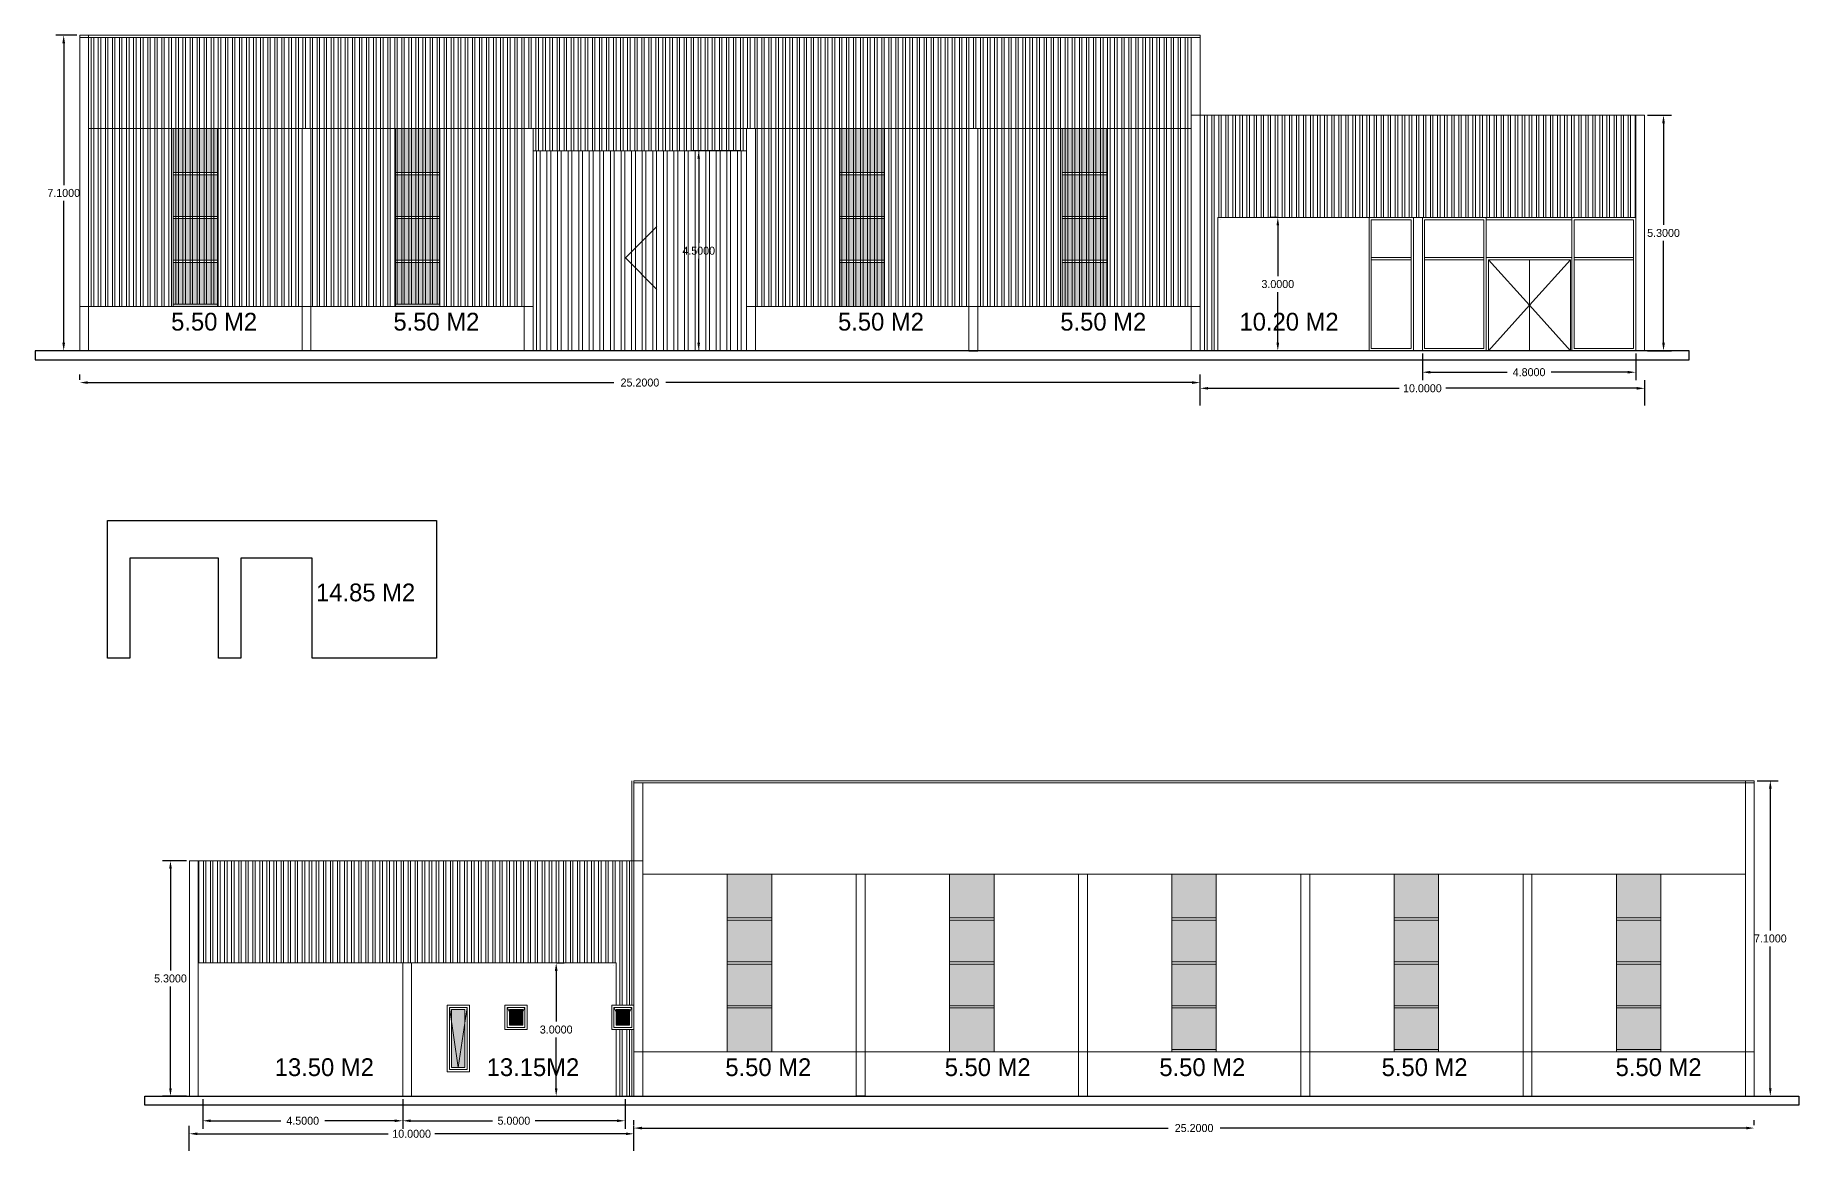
# Model space of a CAD drawing. Header units: millimetres. Extents: x 1972 to 5740, y 370 to 952.
# Drawn here: x 2717.05 to 2756.71, y 369.89 to 395.06 of the extents above; entities that cross this region are included whole.
import ezdxf

# ---------------------------------------------------------------- set-up
doc = ezdxf.new("R2010")
doc.units = ezdxf.units.MM
doc.header["$LTSCALE"] = 15
doc.linetypes.add('ACAD_ISO02W100', pattern=[15, 12, -3])
for name, color, linetype, lineweight in [('COTAS', 5, 'Continuous', 20), ('MUROS', 1, 'Continuous', 30), ('SOMBRAS', 95, 'Continuous', 18), ('VISTAS', 8, 'Continuous', 18)]:
    doc.layers.add(name, color=color, linetype=linetype, lineweight=lineweight)
doc.dimstyles.get("Standard").update_dxf_attribs({"dimtxt": 0.18, "dimasz": 0.18, "dimexe": 0.18, "dimexo": 0.0625, "dimgap": 0.09, "dimtad": 0, "dimtih": 1, "dimtoh": 1, "dimdec": 4, "dimzin": 0, "dimdsep": 46, "dimtxsty": 'Standard', "dimcen": 0.09, "dimadec": 0, "dimazin": 0, "dimtfac": 1, "dimtdec": 4, "dimtofl": 0, "dimtmove": 0, "dimatfit": 3, "dimfxl": 1, "dimtolj": 1, "dimtzin": 0, "dimarcsym": 0})

# ---------------------------------------------------------------- blocks, each defined once
blk = doc.blocks.new('*D290')
at = {"layer": 'Defpoints', "color": 0, "linetype": 'Continuous', "ltscale": 0.001, "transparency": 16777216}
for p in [(2745.039, 390.958), (2744.997, 387.958), (2745.039, 387.958)]:
    blk.add_point(p, dxfattribs=at)
at = {"layer": 'SOMBRAS', "color": 0, "linetype": 'Continuous', "lineweight": -2, "ltscale": 0.001, "transparency": 16777216}
for p, q in [((2744.977, 390.958), (2744.817, 390.958)), ((2744.997, 390.778), (2744.997, 389.638)), ((2744.997, 388.138), (2744.997, 389.278)), ((2744.977, 387.958), (2744.817, 387.958))]:
    blk.add_line(p, q, dxfattribs=at)
at = {"layer": 'SOMBRAS', "color": 0, "linetype": 'Continuous', "ltscale": 0.001, "transparency": 16777216}
for points in [[(2744.967, 390.778), (2745.027, 390.778), (2744.997, 390.958)], [(2744.967, 388.138), (2745.027, 388.138), (2744.997, 387.958)]]:
    blk.add_solid(points, dxfattribs=at)
at = {"layer": 'SOMBRAS', "color": 0, "linetype": 'Continuous', "ltscale": 0.001, "transparency": 16777216, "insert": (2744.997, 389.458), "char_height": 0.18, "attachment_point": 5}
blk.add_mtext('\\A1;3.0000', dxfattribs=at)
blk = doc.blocks.new('*D291')
at = {"layer": 'Defpoints', "color": 0, "linetype": 'Continuous', "ltscale": 0.001, "transparency": 16777216}
for p in [(2753.249, 387.113), (2743.249, 386.664), (2753.249, 386.664)]:
    blk.add_point(p, dxfattribs=at)
at = {"layer": 'SOMBRAS', "color": 0, "linetype": 'Continuous', "lineweight": -2, "ltscale": 0.001, "transparency": 16777216}
for p, q in [((2743.249, 386.726), (2743.249, 387.293)), ((2753.249, 386.726), (2753.249, 387.293)), ((2743.429, 387.113), (2747.724, 387.113)), ((2753.069, 387.113), (2748.774, 387.113))]:
    blk.add_line(p, q, dxfattribs=at)
at = {"layer": 'SOMBRAS', "color": 0, "linetype": 'Continuous', "ltscale": 0.001, "transparency": 16777216}
for points in [[(2743.429, 387.143), (2743.429, 387.083), (2743.249, 387.113)], [(2753.069, 387.143), (2753.069, 387.083), (2753.249, 387.113)]]:
    blk.add_solid(points, dxfattribs=at)
at = {"layer": 'SOMBRAS', "color": 0, "linetype": 'Continuous', "ltscale": 0.001, "transparency": 16777216, "insert": (2748.249, 387.113), "char_height": 0.18, "attachment_point": 5}
blk.add_mtext('\\A1;10.0000', dxfattribs=at)
blk = doc.blocks.new('*D292')
at = {"layer": 'Defpoints', "color": 0, "linetype": 'Continuous', "ltscale": 0.001, "transparency": 16777216}
for p in [(2718.049, 387.242), (2718.049, 387.242), (2743.249, 387.242)]:
    blk.add_point(p, dxfattribs=at)
at = {"layer": 'SOMBRAS', "color": 0, "linetype": 'Continuous', "lineweight": -2, "ltscale": 0.001, "transparency": 16777216}
for p, q in [((2718.049, 387.304), (2718.049, 387.422)), ((2718.229, 387.242), (2730.064, 387.242)), ((2743.069, 387.242), (2731.234, 387.242)), ((2743.249, 387.304), (2743.249, 387.422))]:
    blk.add_line(p, q, dxfattribs=at)
at = {"layer": 'SOMBRAS', "color": 0, "linetype": 'Continuous', "ltscale": 0.001, "transparency": 16777216}
for points in [[(2718.229, 387.272), (2718.229, 387.212), (2718.049, 387.242)], [(2743.069, 387.272), (2743.069, 387.212), (2743.249, 387.242)]]:
    blk.add_solid(points, dxfattribs=at)
at = {"layer": 'SOMBRAS', "color": 0, "linetype": 'Continuous', "ltscale": 0.001, "transparency": 16777216, "insert": (2730.649, 387.242), "char_height": 0.18, "attachment_point": 5}
blk.add_mtext('\\A1;25.2000', dxfattribs=at)
blk = doc.blocks.new('*D293')
at = {"layer": 'Defpoints', "color": 0, "linetype": 'Continuous', "ltscale": 0.001, "transparency": 16777216}
for p in [(2732.974, 392.458), (2731.971, 387.958), (2732.974, 387.958)]:
    blk.add_point(p, dxfattribs=at)
at = {"layer": 'SOMBRAS', "color": 0, "linetype": 'Continuous', "lineweight": -2, "ltscale": 0.001, "transparency": 16777216}
for p, q in [((2732.912, 392.458), (2731.791, 392.458)), ((2731.971, 392.278), (2731.971, 390.388)), ((2731.971, 388.138), (2731.971, 390.028)), ((2732.912, 387.958), (2731.791, 387.958))]:
    blk.add_line(p, q, dxfattribs=at)
at = {"layer": 'SOMBRAS', "color": 0, "linetype": 'Continuous', "ltscale": 0.001, "transparency": 16777216}
for points in [[(2731.941, 392.278), (2732.001, 392.278), (2731.971, 392.458)], [(2731.941, 388.138), (2732.001, 388.138), (2731.971, 387.958)]]:
    blk.add_solid(points, dxfattribs=at)
at = {"layer": 'SOMBRAS', "color": 0, "linetype": 'Continuous', "ltscale": 0.001, "transparency": 16777216, "insert": (2731.971, 390.208), "char_height": 0.18, "attachment_point": 5}
blk.add_mtext('\\A1;4.5000', dxfattribs=at)
blk = doc.blocks.new('*D294')
at = {"layer": 'Defpoints', "color": 0, "linetype": 'Continuous', "ltscale": 0.001, "transparency": 16777216}
for p in [(2718.049, 395.058), (2717.688, 387.958), (2718.049, 387.958)]:
    blk.add_point(p, dxfattribs=at)
at = {"layer": 'SOMBRAS', "color": 0, "linetype": 'Continuous', "lineweight": -2, "ltscale": 0.001, "transparency": 16777216}
for p, q in [((2717.986, 395.058), (2717.508, 395.058)), ((2717.688, 394.878), (2717.688, 391.688)), ((2717.688, 388.138), (2717.688, 391.328)), ((2717.986, 387.958), (2717.508, 387.958))]:
    blk.add_line(p, q, dxfattribs=at)
at = {"layer": 'SOMBRAS', "color": 0, "linetype": 'Continuous', "ltscale": 0.001, "transparency": 16777216}
for points in [[(2717.658, 394.878), (2717.718, 394.878), (2717.688, 395.058)], [(2717.658, 388.138), (2717.718, 388.138), (2717.688, 387.958)]]:
    blk.add_solid(points, dxfattribs=at)
at = {"layer": 'SOMBRAS', "color": 0, "linetype": 'Continuous', "ltscale": 0.001, "transparency": 16777216, "insert": (2717.688, 391.508), "char_height": 0.18, "attachment_point": 5}
blk.add_mtext('\\A1;7.1000', dxfattribs=at)
blk = doc.blocks.new('*D295')
at = {"layer": 'Defpoints', "color": 0, "linetype": 'Continuous', "ltscale": 0.001, "transparency": 16777216}
for p in [(2753.249, 393.258), (2753.249, 387.958), (2753.673, 387.958)]:
    blk.add_point(p, dxfattribs=at)
at = {"layer": 'SOMBRAS', "color": 0, "linetype": 'Continuous', "lineweight": -2, "ltscale": 0.001, "transparency": 16777216}
for p, q in [((2753.311, 393.258), (2753.853, 393.258)), ((2753.673, 393.078), (2753.673, 390.788)), ((2753.673, 388.138), (2753.673, 390.428)), ((2753.311, 387.958), (2753.853, 387.958))]:
    blk.add_line(p, q, dxfattribs=at)
at = {"layer": 'SOMBRAS', "color": 0, "linetype": 'Continuous', "ltscale": 0.001, "transparency": 16777216}
for points in [[(2753.643, 393.078), (2753.703, 393.078), (2753.673, 393.258)], [(2753.643, 388.138), (2753.703, 388.138), (2753.673, 387.958)]]:
    blk.add_solid(points, dxfattribs=at)
at = {"layer": 'SOMBRAS', "color": 0, "linetype": 'Continuous', "ltscale": 0.001, "transparency": 16777216, "insert": (2753.673, 390.608), "char_height": 0.18, "attachment_point": 5}
blk.add_mtext('\\A1;5.3000', dxfattribs=at)
blk = doc.blocks.new('*D296')
at = {"layer": 'Defpoints', "color": 0, "linetype": 'Continuous', "ltscale": 0.001, "transparency": 16777216}
for p in [(2728.724, 374.183), (2728.724, 371.183), (2728.766, 371.183)]:
    blk.add_point(p, dxfattribs=at)
at = {"layer": 'SOMBRAS', "color": 0, "linetype": 'Continuous', "lineweight": -2, "ltscale": 0.001, "transparency": 16777216}
for p, q in [((2728.786, 374.183), (2728.946, 374.183)), ((2728.766, 374.003), (2728.766, 372.863)), ((2728.766, 371.363), (2728.766, 372.503)), ((2728.786, 371.183), (2728.946, 371.183))]:
    blk.add_line(p, q, dxfattribs=at)
at = {"layer": 'SOMBRAS', "color": 0, "linetype": 'Continuous', "ltscale": 0.001, "transparency": 16777216}
for points in [[(2728.736, 374.003), (2728.796, 374.003), (2728.766, 374.183)], [(2728.736, 371.363), (2728.796, 371.363), (2728.766, 371.183)]]:
    blk.add_solid(points, dxfattribs=at)
at = {"layer": 'SOMBRAS', "color": 0, "linetype": 'Continuous', "ltscale": 0.001, "transparency": 16777216, "insert": (2728.766, 372.683), "char_height": 0.18, "attachment_point": 5}
blk.add_mtext('\\A1;3.0000', dxfattribs=at)
blk = doc.blocks.new('*D297')
at = {"layer": 'Defpoints', "color": 0, "linetype": 'Continuous', "ltscale": 0.001, "transparency": 16777216}
for p in [(2720.514, 370.338), (2720.514, 369.889), (2730.514, 369.889)]:
    blk.add_point(p, dxfattribs=at)
at = {"layer": 'SOMBRAS', "color": 0, "linetype": 'Continuous', "lineweight": -2, "ltscale": 0.001, "transparency": 16777216}
for p, q in [((2720.514, 369.952), (2720.514, 370.518)), ((2730.514, 369.952), (2730.514, 370.518)), ((2720.694, 370.338), (2724.989, 370.338)), ((2730.334, 370.338), (2726.039, 370.338))]:
    blk.add_line(p, q, dxfattribs=at)
at = {"layer": 'SOMBRAS', "color": 0, "linetype": 'Continuous', "ltscale": 0.001, "transparency": 16777216}
for points in [[(2720.694, 370.368), (2720.694, 370.308), (2720.514, 370.338)], [(2730.334, 370.368), (2730.334, 370.308), (2730.514, 370.338)]]:
    blk.add_solid(points, dxfattribs=at)
at = {"layer": 'SOMBRAS', "color": 0, "linetype": 'Continuous', "ltscale": 0.001, "transparency": 16777216, "insert": (2725.514, 370.338), "char_height": 0.18, "attachment_point": 5}
blk.add_mtext('\\A1;10.0000', dxfattribs=at)
blk = doc.blocks.new('*D298')
at = {"layer": 'Defpoints', "color": 0, "linetype": 'Continuous', "ltscale": 0.001, "transparency": 16777216}
for p in [(2730.514, 370.467), (2755.714, 370.467), (2755.714, 370.467)]:
    blk.add_point(p, dxfattribs=at)
at = {"layer": 'SOMBRAS', "color": 0, "linetype": 'Continuous', "lineweight": -2, "ltscale": 0.001, "transparency": 16777216}
for p, q in [((2730.514, 370.53), (2730.514, 370.647)), ((2755.714, 370.53), (2755.714, 370.647)), ((2730.694, 370.467), (2742.529, 370.467)), ((2755.534, 370.467), (2743.699, 370.467))]:
    blk.add_line(p, q, dxfattribs=at)
at = {"layer": 'SOMBRAS', "color": 0, "linetype": 'Continuous', "ltscale": 0.001, "transparency": 16777216}
for points in [[(2730.694, 370.497), (2730.694, 370.437), (2730.514, 370.467)], [(2755.534, 370.497), (2755.534, 370.437), (2755.714, 370.467)]]:
    blk.add_solid(points, dxfattribs=at)
at = {"layer": 'SOMBRAS', "color": 0, "linetype": 'Continuous', "ltscale": 0.001, "transparency": 16777216, "insert": (2743.114, 370.467), "char_height": 0.18, "attachment_point": 5}
blk.add_mtext('\\A1;25.2000', dxfattribs=at)
blk = doc.blocks.new('*D299')
at = {"layer": 'Defpoints', "color": 0, "linetype": 'Continuous', "ltscale": 0.001, "transparency": 16777216}
for p in [(2755.714, 378.283), (2755.714, 371.183), (2756.075, 371.183)]:
    blk.add_point(p, dxfattribs=at)
at = {"layer": 'SOMBRAS', "color": 0, "linetype": 'Continuous', "lineweight": -2, "ltscale": 0.001, "transparency": 16777216}
for p, q in [((2755.777, 378.283), (2756.255, 378.283)), ((2756.075, 378.103), (2756.075, 374.913)), ((2756.075, 371.363), (2756.075, 374.553)), ((2755.777, 371.183), (2756.255, 371.183))]:
    blk.add_line(p, q, dxfattribs=at)
at = {"layer": 'SOMBRAS', "color": 0, "linetype": 'Continuous', "ltscale": 0.001, "transparency": 16777216}
for points in [[(2756.045, 378.103), (2756.105, 378.103), (2756.075, 378.283)], [(2756.045, 371.363), (2756.105, 371.363), (2756.075, 371.183)]]:
    blk.add_solid(points, dxfattribs=at)
at = {"layer": 'SOMBRAS', "color": 0, "linetype": 'Continuous', "ltscale": 0.001, "transparency": 16777216, "insert": (2756.075, 374.733), "char_height": 0.18, "attachment_point": 5}
blk.add_mtext('\\A1;7.1000', dxfattribs=at)
blk = doc.blocks.new('*D300')
at = {"layer": 'Defpoints', "color": 0, "linetype": 'Continuous', "ltscale": 0.001, "transparency": 16777216}
for p in [(2720.514, 376.483), (2720.09, 371.183), (2720.514, 371.183)]:
    blk.add_point(p, dxfattribs=at)
at = {"layer": 'SOMBRAS', "color": 0, "linetype": 'Continuous', "lineweight": -2, "ltscale": 0.001, "transparency": 16777216}
for p, q in [((2720.452, 376.483), (2719.91, 376.483)), ((2720.09, 376.303), (2720.09, 374.013)), ((2720.09, 371.363), (2720.09, 373.653)), ((2720.452, 371.183), (2719.91, 371.183))]:
    blk.add_line(p, q, dxfattribs=at)
at = {"layer": 'SOMBRAS', "color": 0, "linetype": 'Continuous', "ltscale": 0.001, "transparency": 16777216}
for points in [[(2720.06, 376.303), (2720.12, 376.303), (2720.09, 376.483)], [(2720.06, 371.363), (2720.12, 371.363), (2720.09, 371.183)]]:
    blk.add_solid(points, dxfattribs=at)
at = {"layer": 'SOMBRAS', "color": 0, "linetype": 'Continuous', "ltscale": 0.001, "transparency": 16777216, "insert": (2720.09, 373.833), "char_height": 0.18, "attachment_point": 5}
blk.add_mtext('\\A1;5.3000', dxfattribs=at)
blk = doc.blocks.new('*D301')
at = {"layer": 'Defpoints', "color": 0, "linetype": 'Continuous', "ltscale": 0.001, "transparency": 16777216}
for p in [(2725.314, 371.183), (2730.314, 371.183), (2725.314, 370.631)]:
    blk.add_point(p, dxfattribs=at)
at = {"layer": 'SOMBRAS', "color": 0, "linetype": 'Continuous', "lineweight": -2, "ltscale": 0.001, "transparency": 16777216}
for p, q in [((2725.314, 371.12), (2725.314, 370.451)), ((2730.314, 371.12), (2730.314, 370.451)), ((2725.494, 370.631), (2727.334, 370.631)), ((2730.134, 370.631), (2728.294, 370.631))]:
    blk.add_line(p, q, dxfattribs=at)
at = {"layer": 'SOMBRAS', "color": 0, "linetype": 'Continuous', "ltscale": 0.001, "transparency": 16777216}
for points in [[(2725.494, 370.661), (2725.494, 370.601), (2725.314, 370.631)], [(2730.134, 370.661), (2730.134, 370.601), (2730.314, 370.631)]]:
    blk.add_solid(points, dxfattribs=at)
at = {"layer": 'SOMBRAS', "color": 0, "linetype": 'Continuous', "ltscale": 0.001, "transparency": 16777216, "insert": (2727.814, 370.631), "char_height": 0.18, "attachment_point": 5}
blk.add_mtext('\\A1;5.0000', dxfattribs=at)
blk = doc.blocks.new('*D302')
at = {"layer": 'Defpoints', "color": 0, "linetype": 'Continuous', "ltscale": 0.001, "transparency": 16777216}
for p in [(2720.814, 371.183), (2725.314, 371.183), (2720.814, 370.631)]:
    blk.add_point(p, dxfattribs=at)
at = {"layer": 'SOMBRAS', "color": 0, "linetype": 'Continuous', "lineweight": -2, "ltscale": 0.001, "transparency": 16777216}
for p, q in [((2720.814, 371.12), (2720.814, 370.451)), ((2725.314, 371.12), (2725.314, 370.451)), ((2720.994, 370.631), (2722.569, 370.631)), ((2725.134, 370.631), (2723.559, 370.631))]:
    blk.add_line(p, q, dxfattribs=at)
at = {"layer": 'SOMBRAS', "color": 0, "linetype": 'Continuous', "ltscale": 0.001, "transparency": 16777216}
for points in [[(2720.994, 370.661), (2720.994, 370.601), (2720.814, 370.631)], [(2725.134, 370.661), (2725.134, 370.601), (2725.314, 370.631)]]:
    blk.add_solid(points, dxfattribs=at)
at = {"layer": 'SOMBRAS', "color": 0, "linetype": 'Continuous', "ltscale": 0.001, "transparency": 16777216, "insert": (2723.064, 370.631), "char_height": 0.18, "attachment_point": 5}
blk.add_mtext('\\A1;4.5000', dxfattribs=at)
blk = doc.blocks.new('*D263')
at = {"layer": 'Defpoints', "color": 0, "linetype": 'Continuous', "ltscale": 0.001, "transparency": 16777216}
for p in [(2748.249, 387.958), (2753.049, 387.958), (2753.049, 387.475)]:
    blk.add_point(p, dxfattribs=at)
at = {"layer": 'SOMBRAS', "color": 0, "linetype": 'Continuous', "lineweight": -2, "ltscale": 0.001, "transparency": 16777216}
for p, q in [((2748.249, 387.895), (2748.249, 387.295)), ((2753.049, 387.895), (2753.049, 387.295)), ((2748.429, 387.475), (2750.154, 387.475)), ((2752.869, 387.475), (2751.144, 387.475))]:
    blk.add_line(p, q, dxfattribs=at)
at = {"layer": 'SOMBRAS', "color": 0, "linetype": 'Continuous', "ltscale": 0.001, "transparency": 16777216}
for points in [[(2748.429, 387.505), (2748.429, 387.445), (2748.249, 387.475)], [(2752.869, 387.505), (2752.869, 387.445), (2753.049, 387.475)]]:
    blk.add_solid(points, dxfattribs=at)
at = {"layer": 'SOMBRAS', "color": 0, "linetype": 'Continuous', "ltscale": 0.001, "transparency": 16777216, "insert": (2750.649, 387.475), "char_height": 0.18, "attachment_point": 5}
blk.add_mtext('\\A1;4.8000', dxfattribs=at)

msp = doc.modelspace()

# ---------------------------------------------------------------- hatches: boundary and pattern name
at = {"layer": 'SOMBRAS'}
h = msp.add_hatch(dxfattribs=at)
h.set_pattern_fill('STEEL', color=256, scale=0.05, angle=45, style=0)
h.set_pattern_definition([(90, (3037.29252, 618.37345), (-0.15875, 1e-16), []), (90, (3037.23639, 618.42957), (-0.15875, 1e-16), [])])
h.paths.add_polyline_path([(2740.14871, 392.9576), (2741.14871, 392.9576), (2741.14871, 391.9701), (2740.14871, 391.9701)])
h.paths.add_polyline_path([(2740.14871, 391.9701), (2741.14871, 391.9701), (2741.14871, 391.9201), (2740.14871, 391.9201)])
h.paths.add_polyline_path([(2740.14871, 391.9201), (2741.14871, 391.9201), (2741.14871, 390.9826), (2740.14871, 390.9826)])
h.paths.add_polyline_path([(2740.14871, 390.9826), (2741.14871, 390.9826), (2741.14871, 390.9326), (2740.14871, 390.9326)])
h.paths.add_polyline_path([(2740.14871, 390.9326), (2741.14871, 390.9326), (2741.14871, 389.9951), (2740.14871, 389.9951)])
h.paths.add_polyline_path([(2740.14871, 389.9951), (2741.14871, 389.9951), (2741.14871, 389.9451), (2740.14871, 389.9451)])
h.paths.add_polyline_path([(2740.14871, 389.9451), (2741.14871, 389.9451), (2741.14871, 388.9576), (2740.14871, 388.9576)])
h.paths.add_polyline_path([(2735.14871, 389.9451), (2736.14871, 389.9451), (2736.14871, 388.9576), (2735.14871, 388.9576)])
h.paths.add_polyline_path([(2735.14871, 389.9951), (2736.14871, 389.9951), (2736.14871, 389.9451), (2735.14871, 389.9451)])
h.paths.add_polyline_path([(2735.14871, 390.9326), (2736.14871, 390.9326), (2736.14871, 389.9951), (2735.14871, 389.9951)])
h.paths.add_polyline_path([(2735.14871, 390.9826), (2736.14871, 390.9826), (2736.14871, 390.9326), (2735.14871, 390.9326)])
h.paths.add_polyline_path([(2735.14871, 391.9201), (2736.14871, 391.9201), (2736.14871, 390.9826), (2735.14871, 390.9826)])
h.paths.add_polyline_path([(2735.14871, 391.9701), (2736.14871, 391.9701), (2736.14871, 391.9201), (2735.14871, 391.9201)])
h.paths.add_polyline_path([(2735.14871, 392.9576), (2736.14871, 392.9576), (2736.14871, 391.9701), (2735.14871, 391.9701)])
h.paths.add_polyline_path([(2725.14871, 389.9451), (2726.14871, 389.9451), (2726.14871, 389.0076), (2725.14871, 389.0076)])
h.paths.add_polyline_path([(2725.14871, 389.9951), (2726.14871, 389.9951), (2726.14871, 389.9451), (2725.14871, 389.9451)])
h.paths.add_polyline_path([(2725.14871, 390.9326), (2726.14871, 390.9326), (2726.14871, 389.9951), (2725.14871, 389.9951)])
h.paths.add_polyline_path([(2725.14871, 390.9826), (2726.14871, 390.9826), (2726.14871, 390.9326), (2725.14871, 390.9326)])
h.paths.add_polyline_path([(2725.14871, 391.9201), (2726.14871, 391.9201), (2726.14871, 390.9826), (2725.14871, 390.9826)])
h.paths.add_polyline_path([(2725.14871, 391.9701), (2726.14871, 391.9701), (2726.14871, 391.9201), (2725.14871, 391.9201)])
h.paths.add_polyline_path([(2725.14871, 392.9576), (2726.14871, 392.9576), (2726.14871, 391.9701), (2725.14871, 391.9701)])
h.paths.add_polyline_path([(2720.14871, 389.9451), (2721.14871, 389.9451), (2721.14871, 389.0076), (2720.14871, 389.0076)])
h.paths.add_polyline_path([(2720.14871, 389.9951), (2721.14871, 389.9951), (2721.14871, 389.9451), (2720.14871, 389.9451)])
h.paths.add_polyline_path([(2720.14871, 390.9326), (2721.14871, 390.9326), (2721.14871, 389.9951), (2720.14871, 389.9951)])
h.paths.add_polyline_path([(2720.14871, 390.9826), (2721.14871, 390.9826), (2721.14871, 390.9326), (2720.14871, 390.9326)])
h.paths.add_polyline_path([(2720.14871, 391.9201), (2721.14871, 391.9201), (2721.14871, 390.9826), (2720.14871, 390.9826)])
h.paths.add_polyline_path([(2720.14871, 391.9701), (2721.14871, 391.9701), (2721.14871, 391.9201), (2720.14871, 391.9201)])
h.paths.add_polyline_path([(2720.14871, 392.9576), (2721.14871, 392.9576), (2721.14871, 391.9701), (2720.14871, 391.9701)])
h.paths.add_polyline_path([(2741.14871, 392.9576), (2743.04871, 392.9576), (2743.04871, 388.9576), (2741.14871, 388.9576)])
h.paths.add_polyline_path([(2738.24871, 392.9576), (2740.14871, 392.9576), (2740.14871, 388.9576), (2738.24871, 388.9576)])
h.paths.add_polyline_path([(2736.14871, 392.9576), (2738.04871, 392.9576), (2738.04871, 388.9576), (2736.14871, 388.9576)])
h.paths.add_polyline_path([(2735.14871, 388.9576), (2733.24871, 388.9576), (2733.24871, 392.9576), (2735.14871, 392.9576)])
h.paths.add_polyline_path([(2728.04871, 388.9576), (2726.14871, 388.9576), (2726.14871, 392.9576), (2728.04871, 392.9576)])
h.paths.add_polyline_path([(2725.14871, 388.9576), (2723.24871, 388.9576), (2723.24871, 392.9576), (2725.14871, 392.9576)])
h.paths.add_polyline_path([(2721.14871, 392.9576), (2723.04871, 392.9576), (2723.04871, 388.9576), (2721.14871, 388.9576)])
h.paths.add_polyline_path([(2720.14871, 388.9576), (2718.24871, 388.9576), (2718.24871, 392.9576), (2720.14871, 392.9576)])
h.paths.add_polyline_path([(2733.04871, 392.4576), (2731.14871, 392.4576), (2731.14871, 392.9576), (2733.04871, 392.9576)])
h.paths.add_polyline_path([(2730.14871, 392.4576), (2728.24871, 392.4576), (2728.24871, 392.9576), (2730.14871, 392.9576)])
h.paths.add_polyline_path([(2731.14871, 392.4576), (2730.14871, 392.4576), (2730.14871, 392.9576), (2731.14871, 392.9576)])
h.paths.add_polyline_path([(2743.04871, 395.0076), (2718.24871, 395.0076), (2718.24871, 392.9576), (2743.04871, 392.9576)])
h = msp.add_hatch(dxfattribs=at)
h.set_pattern_fill('STEEL', color=256, scale=0.05, angle=45, style=0)
h.set_pattern_definition([(90, (2743.24871, 387.9576), (-0.15875, 1e-16), []), (90, (2743.19259, 388.01373), (-0.15875, 1e-16), [])])
h.paths.add_polyline_path([(2753.04871, 393.2576), (2743.24871, 393.2576), (2743.24871, 387.9576), (2743.64871, 387.9576), (2743.64871, 390.9576), (2747.04871, 390.9576), (2753.04871, 390.9576)])
at = {"layer": 'SOMBRAS', "linetype": 'Continuous', "ltscale": 0.001}
h = msp.add_hatch(color=256, dxfattribs=at)
h.set_gradient(color1=(122, 128, 133), one_color=1, tint=1, name='INVHEMISPHERICAL')
h.paths.add_polyline_path([(2720.14871, 392.9576), (2721.14871, 392.9576), (2721.14871, 391.9701), (2720.14871, 391.9701)])
h.paths.add_polyline_path([(2720.14871, 390.9826), (2720.14871, 391.9201), (2721.14871, 391.9201), (2721.14871, 390.9826)])
h.paths.add_polyline_path([(2721.14871, 390.9326), (2721.14871, 389.9951), (2720.14871, 389.9951), (2720.14871, 390.9326)])
h.paths.add_polyline_path([(2720.14871, 388.9576), (2720.14871, 389.9451), (2721.14871, 389.9451), (2721.14871, 388.9576)])
h = msp.add_hatch(color=256, dxfattribs=at)
h.set_gradient(color1=(122, 128, 133), one_color=1, tint=1, name='INVHEMISPHERICAL')
h.paths.add_polyline_path([(2725.14871, 392.9576), (2726.14871, 392.9576), (2726.14871, 391.9701), (2725.14871, 391.9701)])
h.paths.add_polyline_path([(2725.14871, 390.9826), (2725.14871, 391.9201), (2726.14871, 391.9201), (2726.14871, 390.9826)])
h.paths.add_polyline_path([(2726.14871, 390.9326), (2726.14871, 389.9951), (2725.14871, 389.9951), (2725.14871, 390.9326)])
h.paths.add_polyline_path([(2725.14871, 388.9576), (2725.14871, 389.9451), (2726.14871, 389.9451), (2726.14871, 388.9576)])
h = msp.add_hatch(color=256, dxfattribs=at)
h.set_gradient(color1=(122, 128, 133), one_color=1, tint=1, name='INVHEMISPHERICAL')
h.paths.add_polyline_path([(2735.14871, 392.9576), (2736.14871, 392.9576), (2736.14871, 391.9701), (2735.14871, 391.9701)])
h.paths.add_polyline_path([(2735.14871, 390.9826), (2735.14871, 391.9201), (2736.14871, 391.9201), (2736.14871, 390.9826)])
h.paths.add_polyline_path([(2736.14871, 390.9326), (2736.14871, 389.9951), (2735.14871, 389.9951), (2735.14871, 390.9326)])
h.paths.add_polyline_path([(2735.14871, 388.9576), (2735.14871, 389.9451), (2736.14871, 389.9451), (2736.14871, 388.9576)])
h = msp.add_hatch(color=256, dxfattribs=at)
h.set_gradient(color1=(122, 128, 133), one_color=1, tint=1, name='INVHEMISPHERICAL')
h.paths.add_polyline_path([(2740.14871, 392.9576), (2741.14871, 392.9576), (2741.14871, 391.9701), (2740.14871, 391.9701)])
h.paths.add_polyline_path([(2740.14871, 390.9826), (2740.14871, 391.9201), (2741.14871, 391.9201), (2741.14871, 390.9826)])
h.paths.add_polyline_path([(2741.14871, 390.9326), (2741.14871, 389.9951), (2740.14871, 389.9951), (2740.14871, 390.9326)])
h.paths.add_polyline_path([(2740.14871, 388.9576), (2740.14871, 389.9451), (2741.14871, 389.9451), (2741.14871, 388.9576)])
at = {"layer": 'SOMBRAS'}
h = msp.add_hatch(dxfattribs=at)
h.set_pattern_fill('STEEL', color=256, scale=0.075, angle=45, style=0)
h.set_pattern_definition([(90, (3102.2597, 1359.96035), (-0.238125, 1e-16), []), (90, (3102.17552, 1360.04454), (-0.238125, 1e-16), [])])
h.paths.add_polyline_path([(2733.04871, 387.9576), (2733.04871, 392.4576), (2728.24871, 392.4576), (2728.24871, 387.9576)])
h = msp.add_hatch(dxfattribs=at)
h.set_pattern_fill('STEEL', color=256, scale=0.05, angle=45, style=0)
h.set_pattern_definition([(90, (2730.51407, 371.18287), (0.15875, 1e-16), []), (90, (2730.5702, 371.239), (0.15875, 1e-16), [])])
h.paths.add_polyline_path([(2730.51407, 372.68287), (2730.11407, 372.68287), (2730.11407, 371.18287), (2730.51407, 371.18287)])
h.paths.add_polyline_path([(2730.11407, 373.23287), (2730.51407, 373.23287), (2730.51407, 376.48287), (2720.71407, 376.48287), (2720.71407, 374.18287), (2730.11407, 374.18287)])
at = {"layer": 'SOMBRAS', "linetype": 'Continuous', "ltscale": 0.001}
h = msp.add_hatch(color=256, dxfattribs=at)
h.set_gradient(color1=(122, 128, 133), one_color=1, tint=1, name='INVHEMISPHERICAL')
h.paths.add_polyline_path([(2733.61407, 376.18287), (2732.61407, 376.18287), (2732.61407, 375.19537), (2733.61407, 375.19537)])
h.paths.add_polyline_path([(2733.61407, 374.20787), (2733.61407, 375.14537), (2732.61407, 375.14537), (2732.61407, 374.20787)])
h.paths.add_polyline_path([(2732.61407, 374.15787), (2732.61407, 373.22037), (2733.61407, 373.22037), (2733.61407, 374.15787)])
h.paths.add_polyline_path([(2733.61407, 372.18287), (2733.61407, 373.17037), (2732.61407, 373.17037), (2732.61407, 372.18287)])
h = msp.add_hatch(color=256, dxfattribs=at)
h.set_gradient(color1=(122, 128, 133), one_color=1, tint=1, name='INVHEMISPHERICAL')
h.paths.add_polyline_path([(2738.61407, 376.18287), (2737.61407, 376.18287), (2737.61407, 375.19537), (2738.61407, 375.19537)])
h.paths.add_polyline_path([(2738.61407, 374.20787), (2738.61407, 375.14537), (2737.61407, 375.14537), (2737.61407, 374.20787)])
h.paths.add_polyline_path([(2737.61407, 374.15787), (2737.61407, 373.22037), (2738.61407, 373.22037), (2738.61407, 374.15787)])
h.paths.add_polyline_path([(2738.61407, 372.18287), (2738.61407, 373.17037), (2737.61407, 373.17037), (2737.61407, 372.18287)])
h = msp.add_hatch(color=256, dxfattribs=at)
h.set_gradient(color1=(122, 128, 133), one_color=1, tint=1, name='INVHEMISPHERICAL')
h.paths.add_polyline_path([(2743.61407, 376.18287), (2742.61407, 376.18287), (2742.61407, 375.19537), (2743.61407, 375.19537)])
h.paths.add_polyline_path([(2743.61407, 374.20787), (2743.61407, 375.14537), (2742.61407, 375.14537), (2742.61407, 374.20787)])
h.paths.add_polyline_path([(2742.61407, 374.15787), (2742.61407, 373.22037), (2743.61407, 373.22037), (2743.61407, 374.15787)])
h.paths.add_polyline_path([(2743.61407, 372.18287), (2743.61407, 373.17037), (2742.61407, 373.17037), (2742.61407, 372.18287)])
h = msp.add_hatch(color=256, dxfattribs=at)
h.set_gradient(color1=(122, 128, 133), one_color=1, tint=1, name='INVHEMISPHERICAL')
h.paths.add_polyline_path([(2748.61407, 376.18287), (2747.61407, 376.18287), (2747.61407, 375.19537), (2748.61407, 375.19537)])
h.paths.add_polyline_path([(2748.61407, 374.20787), (2748.61407, 375.14537), (2747.61407, 375.14537), (2747.61407, 374.20787)])
h.paths.add_polyline_path([(2747.61407, 374.15787), (2747.61407, 373.22037), (2748.61407, 373.22037), (2748.61407, 374.15787)])
h.paths.add_polyline_path([(2748.61407, 372.18287), (2748.61407, 373.17037), (2747.61407, 373.17037), (2747.61407, 372.18287)])
h = msp.add_hatch(color=256, dxfattribs=at)
h.set_gradient(color1=(122, 128, 133), one_color=1, tint=1, name='INVHEMISPHERICAL')
h.paths.add_polyline_path([(2753.61407, 376.18287), (2752.61407, 376.18287), (2752.61407, 375.19537), (2753.61407, 375.19537)])
h.paths.add_polyline_path([(2753.61407, 374.20787), (2753.61407, 375.14537), (2752.61407, 375.14537), (2752.61407, 374.20787)])
h.paths.add_polyline_path([(2752.61407, 374.15787), (2752.61407, 373.22037), (2753.61407, 373.22037), (2753.61407, 374.15787)])
h.paths.add_polyline_path([(2753.61407, 372.18287), (2753.61407, 373.17037), (2752.61407, 373.17037), (2752.61407, 372.18287)])
h = msp.add_hatch(color=256, dxfattribs=at)
h.set_gradient(color1=(122, 128, 133), one_color=1, tint=1, name='HEMISPHERICAL')
h.paths.add_polyline_path([(2726.56407, 371.83287), (2726.71407, 372.84537), (2726.71407, 373.13287), (2726.56407, 373.13287), (2726.41407, 373.13287), (2726.41407, 372.84537)])
h.paths.add_polyline_path([(2726.41407, 372.84537), (2726.41407, 371.83287), (2726.56407, 371.83287)])
h.paths.add_polyline_path([(2726.56407, 371.83287), (2726.71407, 371.83287), (2726.71407, 372.84537)])
h = msp.add_hatch(color=256, dxfattribs=at)
h.set_gradient(color1=(122, 128, 133), one_color=1, tint=1, name='HEMISPHERICAL')
h.paths.add_polyline_path([(2727.86407, 372.78287), (2728.01407, 373.08287), (2728.01407, 373.13287), (2727.86407, 373.13287), (2727.71407, 373.13287), (2727.71407, 373.08287)])
h.paths.add_polyline_path([(2727.71407, 373.08287), (2727.71407, 372.78287), (2727.86407, 372.78287)])
h.paths.add_polyline_path([(2727.86407, 372.78287), (2728.01407, 372.78287), (2728.01407, 373.08287)])
h = msp.add_hatch(color=256, dxfattribs=at)
h.set_gradient(color1=(122, 128, 133), one_color=1, tint=1, name='HEMISPHERICAL')
h.paths.add_polyline_path([(2730.26407, 372.78287), (2730.41407, 373.08287), (2730.41407, 373.13287), (2730.26407, 373.13287), (2730.11407, 373.13287), (2730.11407, 373.08287)])
h.paths.add_polyline_path([(2730.11407, 373.08287), (2730.11407, 372.78287), (2730.26407, 372.78287)])
h.paths.add_polyline_path([(2730.26407, 372.78287), (2730.41407, 372.78287), (2730.41407, 373.08287)])

# ---------------------------------------------------------------- linework, layer by layer
at = {"layer": 'MUROS', "linetype": 'Continuous', "ltscale": 0.001}
for q in [(2731.02899, 390.75299), (2731.02899, 389.33877)]:
    msp.add_line((2730.32188, 390.04588), q, dxfattribs=at)
for points in [[(2754.24871, 387.9576), (2718.04871, 387.9576), (2717.04871, 387.9576), (2717.04871, 387.7576), (2754.24871, 387.7576), (2754.24871, 387.9576)], [(2738.04871, 387.9576), (2738.24871, 387.9576)], [(2719.51407, 371.18287), (2755.71407, 371.18287), (2756.71407, 371.18287), (2756.71407, 370.98287), (2719.51407, 370.98287), (2719.51407, 371.18287)], [(2735.71407, 371.18287), (2735.51407, 371.18287)]]:
    msp.add_lwpolyline(points, dxfattribs=at)
msp.add_lwpolyline([(2718.67324, 381.03848), (2718.67324, 384.13848), (2726.07324, 384.13848), (2726.07324, 381.03848), (2723.27324, 381.03848), (2723.27324, 383.28848), (2721.67324, 383.28848), (2721.67324, 381.03848), (2721.17327, 381.03848), (2721.17327, 383.28848), (2719.17327, 383.28848), (2719.17327, 381.03848)], close=True, dxfattribs=at)
at = {"layer": 'SOMBRAS', "linetype": 'Continuous', "ltscale": 0.001}
for p, q in [((2743.64871, 390.9576), (2743.64871, 387.9576)), ((2743.69871, 390.9076), (2743.69871, 390.9076)), ((2748.763, 390.9076), (2748.763, 390.9076)), ((2730.06407, 374.13287), (2730.06407, 374.13287)), ((2730.11407, 374.18287), (2730.11407, 373.23287)), ((2730.11407, 372.68287), (2730.11407, 371.18287))]:
    msp.add_line(p, q, dxfattribs=at)
for points in [[(2753.04871, 387.9576), (2753.04871, 387.9576), (2753.04871, 393.2576), (2743.04871, 393.2576), (2743.04871, 387.9576)], [(2753.24871, 387.9576), (2753.24871, 387.9576), (2753.24871, 393.2576), (2743.24871, 393.2576), (2743.24871, 387.9576)], [(2718.24871, 392.9576), (2743.04871, 392.9576)], [(2720.14871, 392.9576), (2720.14871, 388.9576)], [(2721.14871, 392.9576), (2721.14871, 388.9576)], [(2725.14871, 392.9576), (2725.14871, 388.9576)], [(2726.14871, 392.9576), (2726.14871, 388.9576)], [(2735.14871, 392.9576), (2735.14871, 388.9576)], [(2736.14871, 392.9576), (2736.14871, 388.9576)], [(2743.04871, 392.9576), (2738.24871, 392.9576)], [(2740.14871, 392.9576), (2740.14871, 388.9576)], [(2741.14871, 392.9576), (2741.14871, 388.9576)], [(2733.04871, 387.9576), (2733.04871, 392.4576), (2728.24871, 392.4576), (2728.24871, 387.9576)], [(2753.04871, 387.9576), (2753.04871, 390.9576), (2743.64871, 390.9576)], [(2743.64871, 387.9576), (2743.64871, 387.9576), (2743.64871, 390.9576)], [(2748.04871, 387.9576), (2748.04871, 387.9576), (2748.04871, 390.9576)], [(2748.24871, 387.9576), (2748.24871, 387.9576), (2748.24871, 390.9576)], [(2751.613, 390.9076), (2749.68443, 390.9076)], [(2753.04871, 387.9576), (2753.04871, 387.9576), (2753.04871, 390.9576)], [(2747.09871, 390.0576), (2747.99871, 390.0576)], [(2747.09871, 390.0076), (2747.99871, 390.0076)], [(2748.29871, 390.0576), (2749.63443, 390.0576)], [(2748.29871, 390.0076), (2749.63443, 390.0076)], [(2749.68443, 390.0576), (2751.613, 390.0576)], [(2749.73443, 390.0076), (2750.65738, 388.9826), (2749.73443, 387.9576)], [(2751.57728, 390.0076), (2750.65738, 388.9826), (2751.57728, 387.9576)], [(2751.663, 390.0576), (2752.99871, 390.0576)], [(2751.663, 390.0076), (2752.99871, 390.0076)], [(2718.04871, 388.9576), (2728.24871, 388.9576)], [(2733.04871, 388.9576), (2743.24871, 388.9576)], [(2748.22071, 387.9576), (2743.47371, 387.9576)], [(2753.15821, 387.9576), (2748.41121, 387.9576)], [(2720.51407, 371.18287), (2720.51407, 371.18287), (2720.51407, 376.48287), (2730.51407, 376.48287), (2730.51407, 371.18287)], [(2720.71407, 371.18287), (2720.71407, 371.18287), (2720.71407, 376.48287), (2730.71407, 376.48287), (2730.71407, 371.18287)], [(2755.51407, 376.18287), (2730.71407, 376.18287)], [(2730.71407, 376.18287), (2735.51407, 376.18287)], [(2732.61407, 376.18287), (2732.61407, 372.18287)], [(2733.61407, 376.18287), (2733.61407, 372.18287)], [(2737.61407, 376.18287), (2737.61407, 372.18287)], [(2738.61407, 376.18287), (2738.61407, 372.18287)], [(2742.61407, 376.18287), (2742.61407, 372.18287)], [(2743.61407, 376.18287), (2743.61407, 372.18287)], [(2747.61407, 376.18287), (2747.61407, 372.18287)], [(2748.61407, 376.18287), (2748.61407, 372.18287)], [(2752.61407, 376.18287), (2752.61407, 372.18287)], [(2753.61407, 376.18287), (2753.61407, 372.18287)], [(2720.71407, 371.18287), (2720.71407, 374.18287), (2730.11407, 374.18287)], [(2720.71407, 371.18287), (2720.71407, 371.18287), (2720.71407, 374.18287)], [(2725.31407, 371.18287), (2725.31407, 371.18287), (2725.31407, 374.18287)], [(2725.51407, 371.18287), (2725.51407, 371.18287), (2725.51407, 374.18287)], [(2730.11407, 373.23287), (2730.11407, 374.18287)], [(2730.11407, 371.18287), (2730.11407, 371.18287), (2730.11407, 372.68287)], [(2740.71407, 372.18287), (2730.51407, 372.18287)], [(2750.71407, 372.18287), (2740.51407, 372.18287)], [(2755.71407, 372.18287), (2745.51407, 372.18287)], [(2720.60457, 371.18287), (2725.35157, 371.18287)], [(2725.54207, 371.18287), (2730.28907, 371.18287)]]:
    msp.add_lwpolyline(points, dxfattribs=at)
for points in [[(2747.04871, 387.9576), (2743.64871, 387.9576), (2743.64871, 390.9576), (2747.04871, 390.9576)], [(2748.04871, 387.9576), (2747.04871, 387.9576), (2747.04871, 390.9576), (2748.04871, 390.9576)], [(2747.99871, 388.0076), (2747.09871, 388.0076), (2747.09871, 390.9076), (2747.99871, 390.9076)], [(2749.68443, 387.9576), (2748.24871, 387.9576), (2748.24871, 390.9576), (2749.68443, 390.9576)], [(2749.63443, 388.0076), (2748.29871, 388.0076), (2748.29871, 390.9076), (2749.63443, 390.9076)], [(2753.04871, 387.9576), (2751.613, 387.9576), (2751.613, 390.9576), (2753.04871, 390.9576)], [(2752.99871, 388.0076), (2751.663, 388.0076), (2751.663, 390.9076), (2752.99871, 390.9076)], [(2750.65738, 390.0076), (2749.73443, 390.0076), (2749.73443, 387.9576), (2750.65738, 387.9576)], [(2750.65738, 390.0076), (2751.57728, 390.0076), (2751.57728, 387.9576), (2750.65738, 387.9576)], [(2726.56407, 373.23287), (2726.31407, 373.23287), (2726.31407, 371.73287), (2726.81407, 371.73287), (2726.81407, 373.23287)], [(2726.56407, 373.18287), (2726.36407, 373.18287), (2726.36407, 371.78287), (2726.76407, 371.78287), (2726.76407, 373.18287)], [(2726.56407, 373.13287), (2726.41407, 373.13287), (2726.41407, 371.83287), (2726.71407, 371.83287), (2726.71407, 373.13287)], [(2727.86407, 373.23287), (2727.61407, 373.23287), (2727.61407, 372.68287), (2728.11407, 372.68287), (2728.11407, 373.23287)], [(2727.86407, 373.18287), (2727.66407, 373.18287), (2727.66407, 372.73287), (2728.06407, 372.73287), (2728.06407, 373.18287)], [(2727.86407, 373.13287), (2727.71407, 373.13287), (2727.71407, 372.78287), (2728.01407, 372.78287), (2728.01407, 373.13287)], [(2730.26407, 373.23287), (2730.01407, 373.23287), (2730.01407, 372.68287), (2730.51407, 372.68287), (2730.51407, 373.23287)], [(2730.26407, 373.18287), (2730.06407, 373.18287), (2730.06407, 372.73287), (2730.46407, 372.73287), (2730.46407, 373.18287)], [(2730.26407, 373.13287), (2730.11407, 373.13287), (2730.11407, 372.78287), (2730.41407, 372.78287), (2730.41407, 373.13287)]]:
    msp.add_lwpolyline(points, close=True, dxfattribs=at)
at = {"layer": 'SOMBRAS', "linetype": 'ACAD_ISO02W100', "ltscale": 20}
for points in [[(2726.36407, 373.18287), (2726.56407, 371.83287), (2726.76407, 373.18287)], [(2727.66407, 373.18287), (2727.86407, 372.78287), (2728.06407, 373.18287)], [(2730.06407, 373.18287), (2730.26407, 372.78287), (2730.46407, 373.18287)]]:
    msp.add_lwpolyline(points, dxfattribs=at)
at = {"layer": 'VISTAS', "linetype": 'Continuous', "ltscale": 0.001}
for points in [[(2718.04871, 387.9576), (2718.04871, 395.0576)], [(2718.04871, 395.0576), (2743.24871, 395.0576)], [(2718.04871, 395.0076), (2743.24871, 395.0076)], [(2718.24871, 387.9576), (2718.24871, 395.0576)], [(2743.04871, 387.9576), (2743.04871, 395.0076)], [(2743.24871, 387.9576), (2743.24871, 395.0576)], [(2723.04871, 387.9576), (2723.04871, 392.9576)], [(2723.24871, 387.9576), (2723.24871, 392.9576)], [(2728.04871, 387.9576), (2728.04871, 392.9576)], [(2728.24871, 387.9576), (2728.24871, 392.9576)], [(2733.04871, 387.9576), (2733.04871, 392.9576)], [(2733.24871, 387.9576), (2733.24871, 392.9576)], [(2738.04871, 387.9576), (2738.04871, 392.9576)], [(2738.24871, 387.9576), (2738.24871, 392.9576)], [(2720.14871, 391.9701), (2721.14871, 391.9701)], [(2720.14871, 391.9201), (2721.14871, 391.9201)], [(2725.14871, 391.9701), (2726.14871, 391.9701)], [(2725.14871, 391.9201), (2726.14871, 391.9201)], [(2735.14871, 391.9701), (2736.14871, 391.9701)], [(2735.14871, 391.9201), (2736.14871, 391.9201)], [(2740.14871, 391.9701), (2741.14871, 391.9701)], [(2740.14871, 391.9201), (2741.14871, 391.9201)], [(2720.14871, 390.9826), (2721.14871, 390.9826)], [(2720.14871, 390.9326), (2721.14871, 390.9326)], [(2725.14871, 390.9826), (2726.14871, 390.9826)], [(2725.14871, 390.9326), (2726.14871, 390.9326)], [(2735.14871, 390.9826), (2736.14871, 390.9826)], [(2735.14871, 390.9326), (2736.14871, 390.9326)], [(2740.14871, 390.9826), (2741.14871, 390.9826)], [(2740.14871, 390.9326), (2741.14871, 390.9326)], [(2720.14871, 389.9951), (2721.14871, 389.9951)], [(2720.14871, 389.9451), (2721.14871, 389.9451)], [(2725.14871, 389.9951), (2726.14871, 389.9951)], [(2725.14871, 389.9451), (2726.14871, 389.9451)], [(2735.14871, 389.9951), (2736.14871, 389.9951)], [(2735.14871, 389.9451), (2736.14871, 389.9451)], [(2740.14871, 389.9951), (2741.14871, 389.9951)], [(2740.14871, 389.9451), (2741.14871, 389.9451)], [(2720.14871, 389.0076), (2721.14871, 389.0076)], [(2720.14871, 388.9576), (2721.14871, 388.9576)], [(2725.14871, 389.0076), (2726.14871, 389.0076)], [(2725.14871, 388.9576), (2726.14871, 388.9576)], [(2730.46407, 373.23287), (2730.46407, 378.28287)], [(2730.51407, 371.18287), (2730.51407, 378.28287)], [(2755.71407, 378.28287), (2730.51407, 378.28287)], [(2755.71407, 378.23287), (2730.51407, 378.23287)], [(2730.71407, 371.18287), (2730.71407, 378.23287)], [(2755.51407, 371.18287), (2755.51407, 378.28287)], [(2755.71407, 371.18287), (2755.71407, 378.28287)], [(2735.51407, 371.18287), (2735.51407, 376.18287)], [(2735.71407, 371.18287), (2735.71407, 376.18287)], [(2740.51407, 371.18287), (2740.51407, 376.18287)], [(2740.71407, 371.18287), (2740.71407, 376.18287)], [(2745.51407, 371.18287), (2745.51407, 376.18287)], [(2745.71407, 371.18287), (2745.71407, 376.18287)], [(2750.51407, 371.18287), (2750.51407, 376.18287)], [(2750.71407, 371.18287), (2750.71407, 376.18287)], [(2733.61407, 375.19537), (2732.61407, 375.19537)], [(2733.61407, 375.14537), (2732.61407, 375.14537)], [(2738.61407, 375.19537), (2737.61407, 375.19537)], [(2738.61407, 375.14537), (2737.61407, 375.14537)], [(2743.61407, 375.19537), (2742.61407, 375.19537)], [(2743.61407, 375.14537), (2742.61407, 375.14537)], [(2748.61407, 375.19537), (2747.61407, 375.19537)], [(2748.61407, 375.14537), (2747.61407, 375.14537)], [(2753.61407, 375.19537), (2752.61407, 375.19537)], [(2753.61407, 375.14537), (2752.61407, 375.14537)], [(2733.61407, 374.20787), (2732.61407, 374.20787)], [(2733.61407, 374.15787), (2732.61407, 374.15787)], [(2738.61407, 374.20787), (2737.61407, 374.20787)], [(2738.61407, 374.15787), (2737.61407, 374.15787)], [(2743.61407, 374.20787), (2742.61407, 374.20787)], [(2743.61407, 374.15787), (2742.61407, 374.15787)], [(2748.61407, 374.20787), (2747.61407, 374.20787)], [(2748.61407, 374.15787), (2747.61407, 374.15787)], [(2753.61407, 374.20787), (2752.61407, 374.20787)], [(2753.61407, 374.15787), (2752.61407, 374.15787)], [(2733.61407, 373.22037), (2732.61407, 373.22037)], [(2733.61407, 373.17037), (2732.61407, 373.17037)], [(2738.61407, 373.22037), (2737.61407, 373.22037)], [(2738.61407, 373.17037), (2737.61407, 373.17037)], [(2743.61407, 373.22037), (2742.61407, 373.22037)], [(2743.61407, 373.17037), (2742.61407, 373.17037)], [(2748.61407, 373.22037), (2747.61407, 373.22037)], [(2748.61407, 373.17037), (2747.61407, 373.17037)], [(2753.61407, 373.22037), (2752.61407, 373.22037)], [(2753.61407, 373.17037), (2752.61407, 373.17037)], [(2730.46407, 371.18287), (2730.46407, 372.68287)], [(2743.61407, 372.23287), (2742.61407, 372.23287)], [(2743.61407, 372.18287), (2742.61407, 372.18287)], [(2748.61407, 372.23287), (2747.61407, 372.23287)], [(2748.61407, 372.18287), (2747.61407, 372.18287)], [(2753.61407, 372.23287), (2752.61407, 372.23287)], [(2753.61407, 372.18287), (2752.61407, 372.18287)]]:
    msp.add_lwpolyline(points, dxfattribs=at)

# ---------------------------------------------------------------- texts
at = {"layer": 'COTAS', "char_height": 0.4, "width": 25.6, "attachment_point": 1}
for s, insert in [('  5.50 M2', (2719.80768, 388.81208)), ('  5.50 M2', (2724.80768, 388.81208)), ('  5.50 M2', (2734.80768, 388.81208)), ('  5.50 M2', (2739.80768, 388.81208)), ('  10.20 M2', (2743.83771, 388.81208)), ('14.85 M2', (2723.36417, 382.72032)), ('  13.50 M2', (2722.13805, 372.03735)), ('  13.15M2', (2726.90551, 372.03735)), ('  5.50 M2', (2732.27303, 372.03735)), ('  5.50 M2', (2737.20761, 372.03735)), ('  5.50 M2', (2742.03528, 372.03735)), ('  5.50 M2', (2747.03528, 372.03735)), ('  5.50 M2', (2752.29784, 372.03735))]:
    msp.add_mtext(s, dxfattribs=dict(at, insert=insert))

# ---------------------------------------------------------------- dimensions: what is measured, and where the dimension line sits
at = {"layer": 'SOMBRAS', "linetype": 'Continuous', "ltscale": 0.001}
for p1, p2, distance, picture, middle in [((2718.04871, 395.0576), (2718.04871, 387.9576), -0.3608, '*D294', (2717.68792, 391.5076)), ((2753.24871, 393.2576), (2753.24871, 387.9576), 0.42441, '*D295', (2753.67312, 390.6076)), ((2732.97435, 392.4576), (2732.97435, 387.9576), -1.00358, '*D293', (2731.97077, 390.2076)), ((2745.03924, 390.9576), (2745.03924, 387.9576), -0.04215, '*D290', (2744.99709, 389.4576)), ((2748.24871, 387.9576), (2753.04871, 387.9576), -0.48244, '*D263', (2750.64871, 387.47516)), ((2743.24871, 387.24197), (2718.04871, 387.24197), 0, '*D292', (2730.64871, 387.24197)), ((2743.24871, 386.66398), (2753.24871, 386.66398), 0.44877, '*D291', (2748.24871, 387.11275)), ((2755.71407, 378.28287), (2755.71407, 371.18287), 0.3608, '*D299', (2756.07486, 374.73287)), ((2720.51407, 376.48287), (2720.51407, 371.18287), -0.42441, '*D300', (2720.08966, 373.83287)), ((2728.72354, 374.18287), (2728.72354, 371.18287), 0.04215, '*D296', (2728.76569, 372.68287)), ((2725.31407, 371.18287), (2720.81407, 371.18287), 0.5522, '*D302', (2723.06407, 370.63067)), ((2730.31407, 371.18287), (2725.31407, 371.18287), 0.5522, '*D301', (2727.81407, 370.63067)), ((2730.51407, 369.88925), (2720.51407, 369.88925), -0.44877, '*D297', (2725.51407, 370.33802)), ((2730.51407, 370.46724), (2755.71407, 370.46724), 0, '*D298', (2743.11407, 370.46724))]:
    dim = msp.add_aligned_dim(p1=p1, p2=p2, distance=distance, dimstyle='Standard', override={"dimscale": 1}, dxfattribs=at)
    dim.commit()
    dim.dimension.update_dxf_attribs({"geometry": picture, "text_midpoint": middle})

doc.saveas('drawing.dxf')
